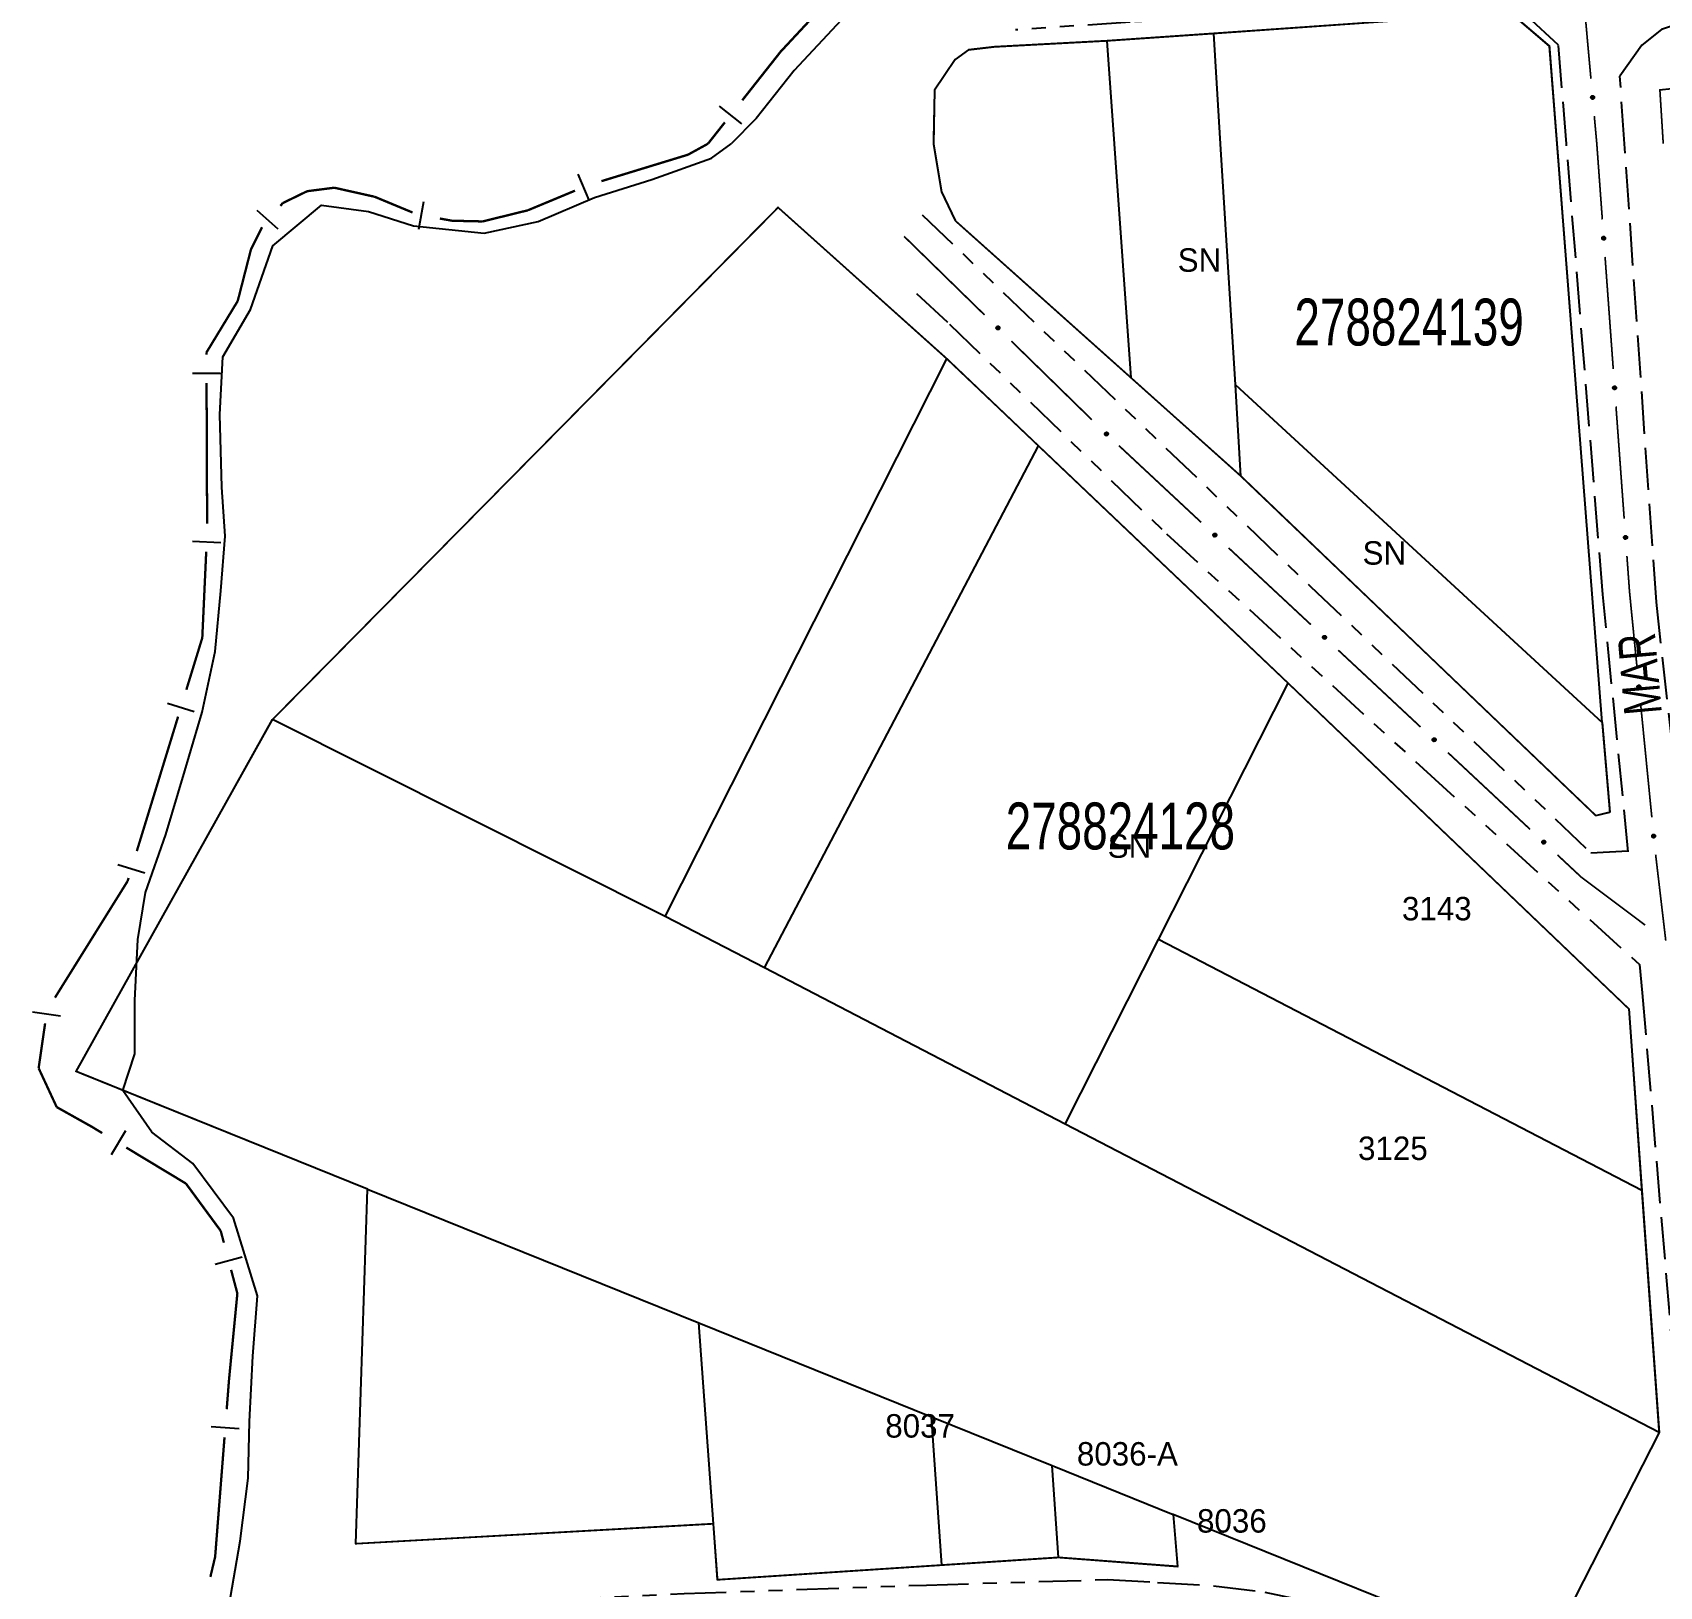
# Model space of a CAD drawing. Extents: x 203555 to 204724, y 4873703 to 4874787.
# Drawn here: x 203554.8 to 203728.5, y 4874298.3 to 4874464 of the extents above; entities that cross this region are included whole.
import ezdxf
from ezdxf.enums import TextEntityAlignment as Align

# ---------------------------------------------------------------- set-up
doc = ezdxf.new("R2010")
doc.units = 0
doc.header["$LTSCALE"] = 1.5
doc.header["$MEASUREMENT"] = 0
doc.linetypes.add('TRACO_11', pattern=[8, 3, -1, 3, -1])
doc.linetypes.add('TRACO_25', pattern=[8, 3, -1, 1, -1, 1, -1])
for name, color, linetype in [('CD_MALHA_LOTES', 7, 'CONTINUOUS'), ('CD_TXT_QUADRA', 7, 'CONTINUOUS'), ('HD-CURSO-PERENE', 170, 'CONTINUOUS'), ('LM-LIM-SETORES-BAIRROS', 250, 'CONTINUOUS'), ('RU-QUADRA', 210, 'CONTINUOUS'), ('SV-EIXO-RUA-N-PAV', 6, 'CONTINUOUS'), ('SV-EIXO-RUA-PAV', 20, 'CONTINUOUS'), ('SV-RUA-NAO-PAV', 7, 'CONTINUOUS'), ('SV-RUA-PAVIM', 7, 'CONTINUOUS'), ('SV-TXT-RUA-PAV', 7, 'CONTINUOUS'), ('Th_NmrPort', 1, 'CONTINUOUS')]:
    doc.layers.add(name, color=color, linetype=linetype)
doc.styles.add('ARIAL', font='ARIAL.SHX')

msp = doc.modelspace()

# ---------------------------------------------------------------- linework, layer by layer
at = {"layer": 'CD_MALHA_LOTES', "linetype": 'Continuous', "flags": 128}
for points in [[(203722.334877, 4874390.399616), (203717.54024, 4874452.132968), (203716.730533, 4874462.558357), (203712.563359, 4874466.114038), (203680.912192, 4874463.887991)], [(203680.912192, 4874463.887991), (203669.530149, 4874463.104942)], [(203683.198931, 4874426.434131), (203681.629865, 4874452.133421), (203680.912192, 4874463.887991)], [(203669.530149, 4874463.104942), (203657.508396, 4874462.461361), (203654.735626, 4874462.135225), (203653.293909, 4874461.10658), (203651.097829, 4874457.846175), (203650.979153, 4874452.133808), (203651.837153, 4874446.997127), (203653.301442, 4874443.933545), (203672.081058, 4874427.152255)], [(203672.081058, 4874427.152255), (203670.308588, 4874452.133564), (203669.530149, 4874463.104942)], [(203580.4705, 4874390.731263), (203634.4, 4874445.34)], [(203634.4, 4874445.34), (203652.408074, 4874429.208576)], [(203622.37195, 4874369.710554), (203652.408074, 4874429.208576)], [(203652.408074, 4874429.208576), (203662.200137, 4874419.900859)], [(203672.081058, 4874427.152255), (203683.79361, 4874416.686028)], [(203683.79361, 4874416.686028), (203683.198931, 4874426.434131)], [(203683.198931, 4874426.434131), (203722.334877, 4874390.399616)], [(203632.948486, 4874364.219357), (203662.200137, 4874419.900859)], [(203662.200137, 4874419.900859), (203688.841521, 4874394.589029)], [(203674.996931, 4874367.254978), (203688.841521, 4874394.589029)], [(203688.841521, 4874394.589029), (203725.19312, 4874359.850662)], [(203559.489405, 4874353.184226), (203580.4705, 4874390.731263)], [(203622.37195, 4874369.710554), (203580.4705, 4874390.731263)], [(203722.334877, 4874390.399616), (203723.153334, 4874380.848939)], [(203721.661414, 4874380.473623), (203723.153334, 4874380.848939)], [(203632.948486, 4874364.219357), (203622.37195, 4874369.710554)], [(203665.029438, 4874347.563356), (203674.996931, 4874367.254978)], [(203726.5588, 4874340.471883), (203674.996931, 4874367.254978)], [(203665.029438, 4874347.563356), (203632.948486, 4874364.219357)], [(203725.19312, 4874359.850662), (203726.5588, 4874340.471883)], [(203590.580836, 4874340.639703), (203559.489405, 4874353.184226)], [(203728.41, 4874314.66), (203665.029438, 4874347.563356)], [(203589.34, 4874302.81), (203590.580836, 4874340.639703)], [(203590.580836, 4874340.639703), (203625.945856, 4874326.370905)], [(203726.5588, 4874340.471883), (203728.41, 4874314.66)], [(203627.511766, 4874304.930523), (203625.945856, 4874326.370905)], [(203625.945856, 4874326.370905), (203650.757672, 4874316.36003)], [(203651.866854, 4874300.52184), (203650.757672, 4874316.36003)], [(203650.757672, 4874316.36003), (203663.66823, 4874311.150981)], [(203728.41, 4874314.66), (203715.880556, 4874290.084765)], [(203664.341547, 4874301.336474), (203663.66823, 4874311.150981)], [(203663.66823, 4874311.150981), (203676.578787, 4874305.941931)], [(203676.578787, 4874305.941931), (203677.031109, 4874300.365656)], [(203715.880556, 4874290.084765), (203676.578787, 4874305.941931)], [(203627.511766, 4874304.930523), (203589.34, 4874302.81)], [(203627.953772, 4874298.958702), (203627.511766, 4874304.930523)], [(203651.866854, 4874300.52184), (203627.953772, 4874298.958702)], [(203664.341547, 4874301.336474), (203651.866854, 4874300.52184)], [(203677.031109, 4874300.365656), (203664.341547, 4874301.336474)]]:
    msp.add_lwpolyline(points, dxfattribs=at)
at = {"layer": 'CD_MALHA_LOTES', "linetype": 'Continuous'}
msp.add_lwpolyline([(203683.79361, 4874416.686028), (203721.661414, 4874380.473623)], dxfattribs=at)
at = {"layer": 'HD-CURSO-PERENE', "linetype": 'Continuous'}
for points in [[(203641.145198, 4874465.317981, 2.282134), (203636.127403, 4874459.955544, 2.282134), (203632.074315, 4874454.831886, 2.282134), (203629.38467, 4874452.13408, 2.282134)], [(203575.794146, 4874296.075239, 2.282134), (203577.014163, 4874303.084283, 2.282134), (203577.865545, 4874309.785462, 2.282134), (203577.987442, 4874315.854613, 2.282134), (203578.35898, 4874322.815203, 2.282134), (203578.866779, 4874329.256482, 2.282134), (203576.282632, 4874337.519838, 2.282134), (203571.93773, 4874343.368745, 2.282134), (203567.592828, 4874346.710977, 2.282134), (203564.494001, 4874351.165011, 2.282134), (203565.754601, 4874355.066558, 2.282134), (203565.754601, 4874360.748352, 2.282134), (203566.071904, 4874367.268865, 2.282134), (203566.885682, 4874372.275269, 2.282134), (203569.060042, 4874378.458788, 2.282134), (203571.107617, 4874385.242177, 2.282134), (203572.936512, 4874391.521078, 2.282134), (203574.340648, 4874397.977605, 2.282134), (203574.945709, 4874404.441256, 2.282134), (203575.386329, 4874410.270206, 2.282134), (203575.049747, 4874415.508404, 2.282134), (203574.829393, 4874423.247259, 2.282134), (203575.146518, 4874429.401508, 2.282134), (203578.100545, 4874434.464095, 2.282134), (203580.487062, 4874441.241038, 2.282134), (203585.688888, 4874445.582681, 2.282134), (203590.690117, 4874444.898186, 2.282134), (203595.483181, 4874443.386053, 2.282134), (203603.033279, 4874442.580421, 2.282134), (203608.795127, 4874443.851458, 2.282134), (203614.796946, 4874446.385513, 2.282134), (203620.917197, 4874448.303709, 2.282134), (203627.294089, 4874450.588418, 2.282134), (203629.38467, 4874452.13408, 2.282134)]]:
    msp.add_polyline3d(points, dxfattribs=at)
at = {"layer": 'LM-LIM-SETORES-BAIRROS', "const_width": 0.25}
for points in [[(203634.669998, 4874461.947825), (203639.03466, 4874466.635796)], [(203630.583605, 4874456.771727), (203634.30147, 4874461.481024)], [(203634.30147, 4874461.481024), (203634.669998, 4874461.947825)], [(203626.926907, 4874452.13991), (203628.724672, 4874454.417079)], [(203624.158099, 4874450.773295), (203624.791482, 4874450.966828)], [(203624.791482, 4874450.966828), (203626.840388, 4874452.092381)], [(203626.840388, 4874452.092381), (203626.926907, 4874452.13991)], [(203615.550935, 4874448.143327), (203624.158099, 4874450.773295)], [(203586.839, 4874447.417749), (203587.049547, 4874447.444741)], [(203587.049547, 4874447.444741), (203590.745574, 4874446.616321)], [(203581.286599, 4874445.50799), (203581.562507, 4874445.813459)], [(203581.562507, 4874445.813459), (203583.89077, 4874446.944329)], [(203583.89077, 4874446.944329), (203584.157729, 4874447.073995)], [(203584.157729, 4874447.073995), (203586.839, 4874447.417749)], [(203590.745574, 4874446.616321), (203591.3502, 4874446.480802)], [(203591.3502, 4874446.480802), (203595.396535, 4874444.803053)], [(203607.700095, 4874445.034893), (203612.731472, 4874447.128876)], [(203598.315464, 4874444.157081), (203599.299647, 4874443.979928)], [(203599.299647, 4874443.979928), (203599.617834, 4874443.922655)], [(203602.880398, 4874443.848506), (203607.165772, 4874444.903368)], [(203607.165772, 4874444.903368), (203607.700095, 4874445.034893)], [(203578.151645, 4874440.845464), (203579.345825, 4874443.233825)], [(203599.617834, 4874443.922655), (203602.293843, 4874443.861833)], [(203602.293843, 4874443.861833), (203602.880398, 4874443.848506)], [(203576.74281, 4874435.358424), (203578.069644, 4874440.526092)], [(203578.069644, 4874440.526092), (203578.151645, 4874440.845464)], [(203576.397438, 4874434.790478), (203576.74281, 4874435.358424)], [(203573.406097, 4874429.871385), (203576.397438, 4874434.790478)], [(203573.40704, 4874429.628608), (203573.406097, 4874429.871385)], [(203573.476942, 4874411.628744), (203573.41869, 4874426.628631)], [(203572.961202, 4874399.433145), (203573.382018, 4874408.630996)], [(203572.728511, 4874398.675547), (203572.961202, 4874399.433145)], [(203571.260481, 4874393.895914), (203572.728511, 4874398.675547)], [(203565.975573, 4874376.689237), (203570.379663, 4874391.028135)], [(203557.240994, 4874361.055536), (203564.649494, 4874372.934682)], [(203564.649494, 4874372.934682), (203564.990165, 4874373.48093)], [(203564.990165, 4874373.48093), (203565.094756, 4874373.821457)], [(203555.499069, 4874353.5348), (203556.190006, 4874358.31378)], [(203555.571219, 4874353.379401), (203555.499069, 4874353.5348)], [(203557.426948, 4874349.382445), (203555.571219, 4874353.379401)], [(203557.944568, 4874349.092578), (203557.426948, 4874349.382445)], [(203561.134407, 4874347.306268), (203557.944568, 4874349.092578)], [(203561.429044, 4874347.128619), (203561.134407, 4874347.306268)], [(203562.285424, 4874346.612273), (203561.429044, 4874347.128619)], [(203571.218696, 4874341.226035), (203564.854563, 4874345.063233)], [(203571.555506, 4874340.767973), (203571.218696, 4874341.226035)], [(203574.926155, 4874336.183891), (203571.555506, 4874340.767973)], [(203575.006054, 4874335.884272), (203574.926155, 4874336.183891)], [(203575.263716, 4874334.918037), (203575.006054, 4874335.884272)], [(203576.705736, 4874329.510464), (203576.036704, 4874332.019332)], [(203576.666873, 4874329.10888), (203576.705736, 4874329.510464)], [(203575.815946, 4874320.315965), (203576.666873, 4874329.10888)], [(203575.568392, 4874317.159652), (203575.802966, 4874320.150467)], [(203575.802966, 4874320.150467), (203575.815946, 4874320.315965)], [(203574.332962, 4874301.407923), (203575.333818, 4874314.168836)], [(203573.824626, 4874299.267562), (203574.286771, 4874301.213435)], [(203574.286771, 4874301.213435), (203574.332962, 4874301.407923)]]:
    msp.add_lwpolyline(points, dxfattribs=at)
at = {"layer": 'LM-LIM-SETORES-BAIRROS'}
for points in [[(203630.52164, 4874454.272495), (203628.166992, 4874456.131428)], [(203614.231062, 4874446.128261), (203613.078352, 4874448.897965)], [(203596.081368, 4874443.035113), (203596.612827, 4874445.987663)], [(203581.059181, 4874443.018355), (203578.832873, 4874445.029214)], [(203574.914795, 4874427.634448), (203571.914818, 4874427.622798)], [(203574.926155, 4874409.561395), (203571.92929, 4874409.698507)], [(203572.107159, 4874391.543652), (203569.239379, 4874392.42447)], [(203566.822251, 4874374.336975), (203563.954472, 4874375.217793)], [(203557.817661, 4874359.088853), (203554.848532, 4874359.518125)], [(203564.772703, 4874346.864149), (203563.223663, 4874344.29501)], [(203577.228394, 4874333.372061), (203574.329689, 4874332.599073)], [(203576.907417, 4874315.048488), (203573.916602, 4874315.283062)]]:
    msp.add_lwpolyline(points, dxfattribs=at)
at = {"layer": 'RU-QUADRA', "linetype": 'Continuous', "const_width": 0.18, "flags": 128}
for points in [[(203721.661414, 4874380.473623), (203683.79361, 4874416.686028), (203672.081058, 4874427.152255), (203653.301442, 4874443.933545), (203651.837153, 4874446.997127), (203650.979153, 4874452.133808), (203651.097829, 4874457.846175), (203653.293909, 4874461.10658), (203654.735626, 4874462.135225), (203657.508396, 4874462.461361), (203669.530149, 4874463.104942), (203680.912192, 4874463.887991), (203712.563359, 4874466.114038), (203716.730533, 4874462.558357), (203717.54024, 4874452.132968), (203722.334877, 4874390.399616), (203723.153334, 4874380.848939)], [(203725.19312, 4874359.850662), (203726.5588, 4874340.471883), (203728.41, 4874314.66), (203727.396079, 4874312.671297), (203722.710442, 4874303.47965), (203720.822647, 4874299.777275), (203716.43, 4874291.16), (203715.880556, 4874290.084765), (203676.578787, 4874305.941931), (203677.031109, 4874300.365656), (203664.341547, 4874301.336474), (203651.866854, 4874300.52184), (203627.95, 4874298.96), (203627.51, 4874304.93), (203589.34, 4874302.81), (203590.580836, 4874340.639703), (203559.489405, 4874353.184226), (203580.47, 4874390.73), (203634.4, 4874445.34), (203652.41, 4874429.21), (203662.2, 4874419.9), (203688.84, 4874394.59)]]:
    msp.add_lwpolyline(points, close=True, dxfattribs=at)
msp.add_lwpolyline([(203728.858483, 4874452.132826), (203728.498996, 4874457.873364), (203745.822989, 4874459.694086)], dxfattribs=at)
at = {"layer": 'SV-EIXO-RUA-N-PAV', "const_width": 0.18}
for points in [[(203647.844634, 4874442.262381), (203656.430719, 4874433.879116)], [(203659.292748, 4874431.084694), (203667.878834, 4874422.701429)], [(203670.769937, 4874419.937484), (203679.548004, 4874411.755459)], [(203682.474026, 4874409.028117), (203691.252093, 4874400.846092)], [(203694.178116, 4874398.11875), (203696.372632, 4874396.073243)], [(203696.372632, 4874396.073243), (203696.988095, 4874395.499571)], [(203696.988095, 4874395.499571), (203702.95105, 4874389.931223)], [(203705.874557, 4874387.201185), (203714.645075, 4874379.011068)], [(203717.568581, 4874376.281029), (203719.761211, 4874374.2335)], [(203719.761211, 4874374.2335), (203720.11443, 4874373.903656)], [(203720.11443, 4874373.903656), (203726.927805, 4874368.793625)]]:
    msp.add_lwpolyline(points, dxfattribs=at)
at = {"layer": 'SV-EIXO-RUA-N-PAV'}
for points in [[(203657.835832, 4874432.661044), (203657.884724, 4874432.662322), (203657.927005, 4874432.653422), (203657.960133, 4874432.635849), (203657.985359, 4874432.612687), (203658.008497, 4874432.586085), (203658.025907, 4874432.554117), (203658.037372, 4874432.514356), (203658.038997, 4874432.46532), (203658.027033, 4874432.422606), (203658.011543, 4874432.389206), (203657.988905, 4874432.361512), (203657.962686, 4874432.339467), (203657.928882, 4874432.322481), (203657.888474, 4874432.311256), (203657.839127, 4874432.310815), (203657.797736, 4874432.319824), (203657.766139, 4874432.337663), (203657.738441, 4874432.360597), (203657.715145, 4874432.388039), (203657.698235, 4874432.419518), (203657.687007, 4874432.460222), (203657.687217, 4874432.508934), (203657.695731, 4874432.550319), (203657.713122, 4874432.582158), (203657.736315, 4874432.608918), (203657.762714, 4874432.63245), (203657.79412, 4874432.651289), (203657.835832, 4874432.661044)], [(203669.410503, 4874421.355096), (203669.459352, 4874421.357506), (203669.501828, 4874421.349588), (203669.535355, 4874421.332788), (203669.56111, 4874421.310217), (203669.584858, 4874421.284158), (203669.603005, 4874421.252602), (203669.615388, 4874421.213118), (203669.618149, 4874421.164133), (203669.607179, 4874421.121153), (203669.592466, 4874421.087403), (203669.570477, 4874421.059191), (203669.544775, 4874421.036545), (203669.511374, 4874421.018779), (203669.471238, 4874421.006621), (203669.421914, 4874421.005037), (203669.380325, 4874421.013084), (203669.348323, 4874421.030186), (203669.320101, 4874421.052472), (203669.296175, 4874421.079367), (203669.27854, 4874421.110445), (203669.266372, 4874421.150878), (203669.265453, 4874421.199582), (203669.273006, 4874421.241153), (203669.289654, 4874421.273387), (203669.31222, 4874421.300677), (203669.338068, 4874421.324815), (203669.369029, 4874421.344377), (203669.410503, 4874421.355096)], [(203680.980969, 4874410.570279), (203681.029818, 4874410.572689), (203681.072294, 4874410.564771), (203681.105821, 4874410.547971), (203681.131576, 4874410.5254), (203681.155324, 4874410.499341), (203681.173471, 4874410.467785), (203681.185854, 4874410.428301), (203681.188615, 4874410.379316), (203681.177645, 4874410.336336), (203681.162932, 4874410.302586), (203681.140943, 4874410.274374), (203681.115241, 4874410.251728), (203681.08184, 4874410.233963), (203681.041703, 4874410.221804), (203680.99238, 4874410.22022), (203680.950791, 4874410.228267), (203680.918789, 4874410.245369), (203680.890567, 4874410.267655), (203680.866641, 4874410.29455), (203680.849006, 4874410.325628), (203680.836838, 4874410.366061), (203680.835919, 4874410.414765), (203680.843472, 4874410.456336), (203680.860119, 4874410.48857), (203680.882686, 4874410.515861), (203680.908533, 4874410.539998), (203680.939494, 4874410.55956), (203680.980969, 4874410.570279)], [(203692.685058, 4874399.660912), (203692.733907, 4874399.663322), (203692.776383, 4874399.655404), (203692.80991, 4874399.638604), (203692.835665, 4874399.616033), (203692.859413, 4874399.589974), (203692.87756, 4874399.558418), (203692.889943, 4874399.518934), (203692.892705, 4874399.469948), (203692.881734, 4874399.426969), (203692.867022, 4874399.393218), (203692.845032, 4874399.365007), (203692.81933, 4874399.342361), (203692.785929, 4874399.324595), (203692.745793, 4874399.312437), (203692.696469, 4874399.310852), (203692.65488, 4874399.3189), (203692.622878, 4874399.336002), (203692.594656, 4874399.358288), (203692.57073, 4874399.385183), (203692.553096, 4874399.416261), (203692.540927, 4874399.456694), (203692.540008, 4874399.505397), (203692.547561, 4874399.546969), (203692.564209, 4874399.579203), (203692.586775, 4874399.606493), (203692.612623, 4874399.63063), (203692.643584, 4874399.650192), (203692.685058, 4874399.660912)], [(203704.382922, 4874388.744723), (203704.431773, 4874388.747088), (203704.474242, 4874388.739131), (203704.507753, 4874388.7223), (203704.533487, 4874388.699705), (203704.557212, 4874388.673624), (203704.575329, 4874388.642052), (203704.587676, 4874388.602556), (203704.590392, 4874388.553568), (203704.579382, 4874388.510598), (203704.564638, 4874388.476862), (203704.542623, 4874388.448671), (203704.5169, 4874388.426048), (203704.483482, 4874388.408313), (203704.443335, 4874388.396192), (203704.39401, 4874388.394653), (203704.352428, 4874388.402739), (203704.320442, 4874388.41987), (203704.292241, 4874388.442183), (203704.26834, 4874388.469099), (203704.250734, 4874388.500194), (203704.238602, 4874388.540638), (203704.237728, 4874388.589342), (203704.24532, 4874388.630907), (203704.261997, 4874388.663125), (203704.284589, 4874388.690395), (203704.310459, 4874388.714508), (203704.341437, 4874388.734042), (203704.382922, 4874388.744723)], [(203716.076946, 4874377.824567), (203716.125797, 4874377.826932), (203716.168266, 4874377.818976), (203716.201777, 4874377.802144), (203716.227512, 4874377.779549), (203716.251236, 4874377.753468), (203716.269354, 4874377.721896), (203716.2817, 4874377.6824), (203716.284416, 4874377.633413), (203716.273406, 4874377.590443), (203716.258663, 4874377.556706), (203716.236647, 4874377.528515), (203716.210925, 4874377.505893), (203716.177507, 4874377.488158), (203716.13736, 4874377.476037), (203716.088034, 4874377.474498), (203716.046453, 4874377.482584), (203716.014467, 4874377.499715), (203715.986265, 4874377.522027), (203715.962364, 4874377.548944), (203715.944758, 4874377.580039), (203715.932627, 4874377.620483), (203715.931753, 4874377.669187), (203715.939344, 4874377.710752), (203715.956022, 4874377.74297), (203715.978613, 4874377.77024), (203716.004483, 4874377.794353), (203716.035462, 4874377.813886), (203716.076946, 4874377.824567)]]:
    msp.add_lwpolyline(points, close=True, dxfattribs=at)
for points in [[(203657.687007, 4874432.460222), (203657.888474, 4874432.311256)], [(203657.687217, 4874432.508934), (203657.928882, 4874432.322481)], [(203657.690928, 4874432.48299), (203657.906142, 4874432.318629)], [(203657.692327, 4874432.527393), (203657.941667, 4874432.333528)], [(203657.695731, 4874432.550319), (203657.962686, 4874432.339467)], [(203657.698223, 4874432.437725), (203657.857926, 4874432.316123)], [(203657.698235, 4874432.419518), (203657.839127, 4874432.310815)], [(203657.706372, 4874432.563264), (203657.973286, 4874432.352239)], [(203657.710239, 4874432.401201), (203657.813499, 4874432.319452)], [(203657.713122, 4874432.582158), (203657.988905, 4874432.361512)], [(203657.715145, 4874432.388039), (203657.797736, 4874432.319824)], [(203657.726275, 4874432.593415), (203657.99714, 4874432.374718)], [(203657.736315, 4874432.608918), (203658.011543, 4874432.389206)], [(203657.75299, 4874432.618822), (203658.016974, 4874432.410657)], [(203657.762714, 4874432.63245), (203658.027033, 4874432.422606)], [(203657.781703, 4874432.638464), (203658.030043, 4874432.447481)], [(203657.79412, 4874432.651289), (203658.038997, 4874432.46532)], [(203657.814322, 4874432.654293), (203658.034348, 4874432.490954)], [(203657.835832, 4874432.661044), (203658.037372, 4874432.514356)], [(203657.862492, 4874432.660658), (203658.026054, 4874432.539102)], [(203657.884724, 4874432.662322), (203658.025907, 4874432.554117)], [(203657.908848, 4874432.657352), (203658.010179, 4874432.575579)], [(203657.927005, 4874432.653422), (203658.008497, 4874432.586085)], [(203669.265453, 4874421.199582), (203669.511374, 4874421.018779)], [(203669.266372, 4874421.150878), (203669.471238, 4874421.006621)], [(203669.269764, 4874421.173731), (203669.48873, 4874421.014402)], [(203669.270134, 4874421.218155), (203669.5239, 4874421.03012)], [(203669.273006, 4874421.241153), (203669.544775, 4874421.036545)], [(203669.278107, 4874421.128648), (203669.440584, 4874421.010779)], [(203669.27854, 4874421.110445), (203669.421914, 4874421.005037)], [(203669.283344, 4874421.254341), (203669.555076, 4874421.049559)], [(203669.289654, 4874421.273387), (203669.570477, 4874421.059191)], [(203669.290966, 4874421.092412), (203669.396092, 4874421.013077)], [(203669.296175, 4874421.079367), (203669.380325, 4874421.013084)], [(203669.302543, 4874421.284945), (203669.578404, 4874421.072584)], [(203669.31222, 4874421.300677), (203669.592466, 4874421.087403)], [(203669.328661, 4874421.310965), (203669.5974, 4874421.108974)], [(203669.338068, 4874421.324815), (203669.607179, 4874421.121153)], [(203669.356912, 4874421.331267), (203669.609612, 4874421.146091)], [(203669.369029, 4874421.344377), (203669.618149, 4874421.164133)], [(203669.389155, 4874421.347847), (203669.612908, 4874421.189652)], [(203669.410503, 4874421.355096), (203669.615388, 4874421.213118)], [(203669.437165, 4874421.355327), (203669.603499, 4874421.237594)], [(203669.459352, 4874421.357506), (203669.603005, 4874421.252602)], [(203669.483585, 4874421.353097), (203669.586783, 4874421.273694)], [(203669.501828, 4874421.349588), (203669.584858, 4874421.284158)], [(203680.835919, 4874410.414765), (203681.08184, 4874410.233963)], [(203680.836838, 4874410.366061), (203681.041703, 4874410.221804)], [(203680.84023, 4874410.388914), (203681.059196, 4874410.229585)], [(203680.8406, 4874410.433338), (203681.094365, 4874410.245303)], [(203680.843472, 4874410.456336), (203681.115241, 4874410.251728)], [(203680.848573, 4874410.343831), (203681.01105, 4874410.225962)], [(203680.849006, 4874410.325628), (203680.99238, 4874410.22022)], [(203680.85381, 4874410.469524), (203681.125542, 4874410.264742)], [(203680.860119, 4874410.48857), (203681.140943, 4874410.274374)], [(203680.861432, 4874410.307595), (203680.966558, 4874410.22826)], [(203680.866641, 4874410.29455), (203680.950791, 4874410.228267)], [(203680.873009, 4874410.500128), (203681.14887, 4874410.287768)], [(203680.882686, 4874410.515861), (203681.162932, 4874410.302586)], [(203680.899127, 4874410.526148), (203681.167865, 4874410.324157)], [(203680.908533, 4874410.539998), (203681.177645, 4874410.336336)], [(203680.927378, 4874410.54645), (203681.180077, 4874410.361274)], [(203680.939494, 4874410.55956), (203681.188615, 4874410.379316)], [(203680.95962, 4874410.563031), (203681.183374, 4874410.404835)], [(203680.980969, 4874410.570279), (203681.185854, 4874410.428301)], [(203681.007631, 4874410.570511), (203681.173965, 4874410.452777)], [(203681.029818, 4874410.572689), (203681.173471, 4874410.467785)], [(203681.054051, 4874410.56828), (203681.157249, 4874410.488877)], [(203681.072294, 4874410.564771), (203681.155324, 4874410.499341)], [(203692.540008, 4874399.505397), (203692.785929, 4874399.324595)], [(203692.540927, 4874399.456694), (203692.745793, 4874399.312437)], [(203692.544319, 4874399.479547), (203692.763285, 4874399.320218)], [(203692.544689, 4874399.523971), (203692.798455, 4874399.335936)], [(203692.547561, 4874399.546969), (203692.81933, 4874399.342361)], [(203692.552662, 4874399.434463), (203692.715139, 4874399.316595)], [(203692.553096, 4874399.416261), (203692.696469, 4874399.310852)], [(203692.557899, 4874399.560157), (203692.829632, 4874399.355375)], [(203692.564209, 4874399.579203), (203692.845032, 4874399.365007)], [(203692.565521, 4874399.398228), (203692.670648, 4874399.318893)], [(203692.57073, 4874399.385183), (203692.65488, 4874399.3189)], [(203692.577098, 4874399.590761), (203692.852959, 4874399.3784)], [(203692.586775, 4874399.606493), (203692.867022, 4874399.393218)], [(203692.603217, 4874399.616781), (203692.871955, 4874399.41479)], [(203692.612623, 4874399.63063), (203692.881734, 4874399.426969)], [(203692.631467, 4874399.637083), (203692.884167, 4874399.451906)], [(203692.643584, 4874399.650192), (203692.892705, 4874399.469948)], [(203692.66371, 4874399.653663), (203692.887463, 4874399.495468)], [(203692.685058, 4874399.660912), (203692.889943, 4874399.518934)], [(203692.71172, 4874399.661143), (203692.878054, 4874399.54341)], [(203692.733907, 4874399.663322), (203692.87756, 4874399.558418)], [(203692.75814, 4874399.658913), (203692.861338, 4874399.57951)], [(203692.776383, 4874399.655404), (203692.859413, 4874399.589974)], [(203704.237728, 4874388.589342), (203704.483482, 4874388.408313)], [(203704.238602, 4874388.540638), (203704.443335, 4874388.396192)], [(203704.242016, 4874388.563488), (203704.460835, 4874388.403957)], [(203704.242426, 4874388.607911), (203704.496019, 4874388.419642)], [(203704.24532, 4874388.630907), (203704.5169, 4874388.426048)], [(203704.25567, 4874388.644085), (203704.527213, 4874388.439053)], [(203704.261997, 4874388.663125), (203704.542623, 4874388.448671)], [(203704.274897, 4874388.674672), (203704.550562, 4874388.462057)], [(203704.284589, 4874388.690395), (203704.564638, 4874388.476862)], [(203704.30104, 4874388.700667), (203704.569591, 4874388.498429)], [(203704.310459, 4874388.714508), (203704.579382, 4874388.510598)], [(203704.329309, 4874388.720943), (203704.581837, 4874388.535534)], [(203704.341437, 4874388.734042), (203704.590392, 4874388.553568)], [(203704.361567, 4874388.737494), (203704.585174, 4874388.579092)], [(203704.382922, 4874388.744723), (203704.587676, 4874388.602556)], [(203704.409584, 4874388.74493), (203704.57581, 4874388.627043)], [(203704.431773, 4874388.747088), (203704.575329, 4874388.642052)], [(203704.456002, 4874388.742656), (203704.559127, 4874388.663159)], [(203704.474242, 4874388.739131), (203704.557212, 4874388.673624)], [(203704.250317, 4874388.518397), (203704.412686, 4874388.400378)], [(203704.250734, 4874388.500194), (203704.39401, 4874388.394653)], [(203704.263142, 4874388.482149), (203704.368196, 4874388.402717)], [(203704.26834, 4874388.469099), (203704.352428, 4874388.402739)], [(203715.931753, 4874377.669187), (203716.177507, 4874377.488158)], [(203715.932627, 4874377.620483), (203716.13736, 4874377.476037)], [(203715.93604, 4874377.643332), (203716.154859, 4874377.483801)], [(203715.936451, 4874377.687756), (203716.190043, 4874377.499487)], [(203715.939344, 4874377.710752), (203716.210925, 4874377.505893)], [(203715.944341, 4874377.598241), (203716.10671, 4874377.480223)], [(203715.944758, 4874377.580039), (203716.088034, 4874377.474498)], [(203715.949694, 4874377.72393), (203716.221238, 4874377.518897)], [(203715.956022, 4874377.74297), (203716.236647, 4874377.528515)], [(203715.957167, 4874377.561994), (203716.06222, 4874377.482562)], [(203715.962364, 4874377.548944), (203716.046453, 4874377.482584)], [(203715.968922, 4874377.754516), (203716.244586, 4874377.541901)], [(203715.978613, 4874377.77024), (203716.258663, 4874377.556706)], [(203715.995064, 4874377.780512), (203716.263616, 4874377.578273)], [(203716.004483, 4874377.794353), (203716.273406, 4874377.590443)], [(203716.023333, 4874377.800788), (203716.275862, 4874377.615379)], [(203716.035462, 4874377.813886), (203716.284416, 4874377.633413)], [(203716.055591, 4874377.817339), (203716.279199, 4874377.658937)], [(203716.076946, 4874377.824567), (203716.2817, 4874377.6824)], [(203716.103608, 4874377.824774), (203716.269834, 4874377.706888)], [(203716.125797, 4874377.826932), (203716.269354, 4874377.721896)], [(203716.150027, 4874377.822501), (203716.253151, 4874377.743003)], [(203716.168266, 4874377.818976), (203716.251236, 4874377.753468)]]:
    msp.add_lwpolyline(points, dxfattribs=at)
at = {"layer": 'SV-EIXO-RUA-PAV', "const_width": 0.18}
for points in [[(203720.349936, 4874467.816218), (203721.141391, 4874459.063124)], [(203721.501602, 4874455.079376), (203721.681707, 4874453.087502)], [(203721.681707, 4874453.087502), (203721.76851, 4874452.127507)], [(203721.775261, 4874452.035137), (203721.76851, 4874452.127507)], [(203722.358366, 4874444.056416), (203721.775261, 4874452.035137)], [(203723.524576, 4874428.098974), (203722.649918, 4874440.067055)], [(203724.690786, 4874412.141532), (203723.816128, 4874424.109613)], [(203725.262126, 4874404.323789), (203724.982338, 4874408.152171)], [(203725.278026, 4874404.163167), (203725.262126, 4874404.323789)], [(203726.066108, 4874396.202078), (203725.278026, 4874404.163167)], [(203727.642272, 4874380.279902), (203726.460149, 4874392.221534)], [(203729.126899, 4874367.144304), (203728.047223, 4874376.300541)]]:
    msp.add_lwpolyline(points, dxfattribs=at)
at = {"layer": 'SV-EIXO-RUA-PAV'}
for points in [[(203721.418191, 4874457.22426), (203721.456188, 4874457.193467), (203721.482548, 4874457.159231), (203721.496315, 4874457.124349), (203721.500444, 4874457.090353), (203721.50075, 4874457.055097), (203721.493216, 4874457.019484), (203721.476099, 4874456.98181), (203721.445477, 4874456.943476), (203721.408631, 4874456.918778), (203721.375156, 4874456.903451), (203721.339954, 4874456.897105), (203721.3057, 4874456.897382), (203721.268966, 4874456.906431), (203721.230956, 4874456.92415), (203721.193155, 4874456.955874), (203721.167543, 4874456.989615), (203721.155113, 4874457.023704), (203721.148957, 4874457.059134), (203721.149076, 4874457.095131), (203721.156672, 4874457.130047), (203721.174582, 4874457.168285), (203721.206389, 4874457.205179), (203721.239749, 4874457.231109), (203721.273655, 4874457.244014), (203721.308672, 4874457.249289), (203721.344029, 4874457.250026), (203721.380144, 4874457.243944), (203721.418191, 4874457.22426)], [(203722.404827, 4874441.910414), (203722.367365, 4874441.941857), (203722.341599, 4874441.976541), (203722.328434, 4874442.011655), (203722.324892, 4874442.045717), (203722.325193, 4874442.080973), (203722.333339, 4874442.116451), (203722.351102, 4874442.153825), (203722.38238, 4874442.191625), (203722.419645, 4874442.215686), (203722.45338, 4874442.230434), (203722.488686, 4874442.236172), (203722.52293, 4874442.235306), (203722.559503, 4874442.225626), (203722.597202, 4874442.207255), (203722.634451, 4874442.174884), (203722.659478, 4874442.140707), (203722.67132, 4874442.106409), (203722.676864, 4874442.070879), (203722.676126, 4874442.034889), (203722.667929, 4874442.000109), (203722.649364, 4874441.962185), (203722.616926, 4874441.925844), (203722.583124, 4874441.900493), (203722.549001, 4874441.888173), (203722.513898, 4874441.883502), (203722.478534, 4874441.883374), (203722.442529, 4874441.890078), (203722.404827, 4874441.910414)], [(203723.571037, 4874425.952972), (203723.533575, 4874425.984415), (203723.507809, 4874426.019099), (203723.494644, 4874426.054213), (203723.491102, 4874426.088275), (203723.491403, 4874426.123531), (203723.499549, 4874426.159009), (203723.517312, 4874426.196383), (203723.54859, 4874426.234184), (203723.585855, 4874426.258244), (203723.61959, 4874426.272992), (203723.654896, 4874426.27873), (203723.68914, 4874426.277864), (203723.725713, 4874426.268184), (203723.763412, 4874426.249813), (203723.800661, 4874426.217442), (203723.825688, 4874426.183265), (203723.83753, 4874426.148967), (203723.843074, 4874426.113437), (203723.842336, 4874426.077447), (203723.834139, 4874426.042667), (203723.815574, 4874426.004743), (203723.783136, 4874425.968402), (203723.749334, 4874425.943051), (203723.715211, 4874425.930731), (203723.680108, 4874425.92606), (203723.644744, 4874425.925932), (203723.608739, 4874425.932636), (203723.571037, 4874425.952972)], [(203724.737247, 4874409.99553), (203724.699785, 4874410.026973), (203724.674019, 4874410.061657), (203724.660854, 4874410.096771), (203724.657312, 4874410.130833), (203724.657613, 4874410.166089), (203724.665759, 4874410.201567), (203724.683522, 4874410.238941), (203724.7148, 4874410.276742), (203724.752066, 4874410.300802), (203724.7858, 4874410.31555), (203724.821106, 4874410.321288), (203724.85535, 4874410.320422), (203724.891923, 4874410.310742), (203724.929622, 4874410.292371), (203724.966871, 4874410.26), (203724.991899, 4874410.225823), (203725.00374, 4874410.191525), (203725.009284, 4874410.155995), (203725.008546, 4874410.120005), (203725.000349, 4874410.085225), (203724.981784, 4874410.047301), (203724.949346, 4874410.01096), (203724.915544, 4874409.985609), (203724.881421, 4874409.973289), (203724.846319, 4874409.968618), (203724.810954, 4874409.96849), (203724.774949, 4874409.975194), (203724.737247, 4874409.99553)], [(203726.167738, 4874394.05798), (203726.12948, 4874394.08845), (203726.10283, 4874394.12246), (203726.088767, 4874394.157224), (203726.08435, 4874394.191184), (203726.083744, 4874394.226436), (203726.090975, 4874394.262111), (203726.107771, 4874394.29993), (203726.138067, 4874394.338522), (203726.174701, 4874394.363533), (203726.208046, 4874394.379143), (203726.243192, 4874394.385788), (203726.277447, 4874394.385803), (203726.314257, 4874394.377066), (203726.352416, 4874394.359671), (203726.390485, 4874394.328268), (203726.416383, 4874394.294746), (203726.429103, 4874394.260764), (203726.435559, 4874394.225388), (203726.435746, 4874394.189391), (203726.428446, 4874394.154412), (203726.410862, 4874394.116023), (203726.37937, 4874394.07886), (203726.346231, 4874394.052648), (203726.312436, 4874394.039455), (203726.277465, 4874394.033883), (203726.242115, 4874394.032845), (203726.205951, 4874394.038621), (203726.167738, 4874394.05798)], [(203727.743901, 4874378.135804), (203727.705644, 4874378.166273), (203727.678994, 4874378.200283), (203727.664931, 4874378.235047), (203727.660514, 4874378.269007), (203727.659908, 4874378.304259), (203727.667139, 4874378.339935), (203727.683935, 4874378.377753), (203727.714231, 4874378.416346), (203727.750865, 4874378.441356), (203727.784209, 4874378.456967), (203727.819356, 4874378.463611), (203727.853611, 4874378.463626), (203727.890421, 4874378.45489), (203727.92858, 4874378.437494), (203727.966649, 4874378.406091), (203727.992547, 4874378.37257), (203728.005266, 4874378.338587), (203728.011723, 4874378.303211), (203728.011909, 4874378.267215), (203728.00461, 4874378.232235), (203727.987026, 4874378.193846), (203727.955534, 4874378.156683), (203727.922395, 4874378.130471), (203727.8886, 4874378.117278), (203727.853629, 4874378.111706), (203727.818279, 4874378.110669), (203727.782114, 4874378.116444), (203727.743901, 4874378.135804)]]:
    msp.add_lwpolyline(points, close=True, dxfattribs=at)
for points in [[(203721.149076, 4874457.095131), (203721.167543, 4874456.989615)], [(203721.153898, 4874457.108324), (203721.179284, 4874456.979091)], [(203721.156672, 4874457.130047), (203721.193155, 4874456.955874)], [(203721.168493, 4874457.143896), (203721.210895, 4874456.947697)], [(203721.174582, 4874457.168285), (203721.230956, 4874456.92415)], [(203721.192355, 4874457.183046), (203721.249177, 4874456.918276)], [(203721.206389, 4874457.205179), (203721.268966, 4874456.906431)], [(203721.222267, 4874457.215892), (203721.285862, 4874456.906522)], [(203721.239749, 4874457.231109), (203721.3057, 4874456.897382)], [(203721.256248, 4874457.234036), (203721.322056, 4874456.900204)], [(203721.273655, 4874457.244014), (203721.339954, 4874456.897105)], [(203721.290967, 4874457.244026), (203721.354794, 4874456.901794)], [(203721.308672, 4874457.249289), (203721.375156, 4874456.903451)], [(203721.327783, 4874457.245984), (203721.393222, 4874456.916229)], [(203721.344029, 4874457.250026), (203721.408631, 4874456.918778)], [(203721.362372, 4874457.242261), (203721.42708, 4874456.935732)], [(203721.380144, 4874457.243944), (203721.445477, 4874456.943476)], [(203721.397452, 4874457.233103), (203721.458597, 4874456.965984)], [(203721.418191, 4874457.22426), (203721.476099, 4874456.98181)], [(203721.438207, 4874457.206646), (203721.483572, 4874457.007974)], [(203721.456188, 4874457.193467), (203721.493216, 4874457.019484)], [(203721.471299, 4874457.174016), (203721.495203, 4874457.046019)], [(203721.482548, 4874457.159231), (203721.50075, 4874457.055097)], [(203722.341599, 4874441.976541), (203722.325193, 4874442.080973)], [(203722.352592, 4874441.961565), (203722.330895, 4874442.089955)], [(203722.367365, 4874441.941857), (203722.333339, 4874442.116451)], [(203722.385117, 4874441.92837), (203722.34318, 4874442.127793)], [(203722.404827, 4874441.910414), (203722.351102, 4874442.153825)], [(203722.42541, 4874441.901215), (203722.368874, 4874442.169348)], [(203722.442529, 4874441.890078), (203722.38238, 4874442.191625)], [(203722.460328, 4874441.891454), (203722.400907, 4874442.199052)], [(203722.478534, 4874441.883374), (203722.419645, 4874442.215686)], [(203722.494847, 4874441.887136), (203722.435097, 4874442.217968)], [(203722.513898, 4874441.883502), (203722.45338, 4874442.230434)], [(203722.531691, 4874441.88846), (203722.473767, 4874442.23174)], [(203722.549001, 4874441.888173), (203722.488686, 4874442.236172)], [(203722.566577, 4874441.89785), (203722.506528, 4874442.232766)], [(203722.583124, 4874441.900493), (203722.52293, 4874442.235306)], [(203722.600866, 4874441.915406), (203722.542608, 4874442.225826)], [(203722.616926, 4874441.925844), (203722.559503, 4874442.225626)], [(203722.631339, 4874441.947733), (203722.579085, 4874442.213442)], [(203722.649364, 4874441.962185), (203722.597202, 4874442.207255)], [(203722.655872, 4874441.986466), (203722.616855, 4874442.183366)], [(203722.667929, 4874442.000109), (203722.634451, 4874442.174884)], [(203722.671077, 4874442.021781), (203722.64792, 4874442.151432)], [(203722.676126, 4874442.034889), (203722.659478, 4874442.140707)], [(203723.507809, 4874426.019099), (203723.491403, 4874426.123531)], [(203723.518802, 4874426.004123), (203723.497105, 4874426.132513)], [(203723.533575, 4874425.984415), (203723.499549, 4874426.159009)], [(203723.551327, 4874425.970928), (203723.50939, 4874426.170351)], [(203723.571037, 4874425.952972), (203723.517312, 4874426.196383)], [(203723.59162, 4874425.943773), (203723.535084, 4874426.211906)], [(203723.608739, 4874425.932636), (203723.54859, 4874426.234184)], [(203723.626538, 4874425.934012), (203723.567117, 4874426.24161)], [(203723.644744, 4874425.925932), (203723.585855, 4874426.258244)], [(203723.661057, 4874425.929694), (203723.601307, 4874426.260526)], [(203723.680108, 4874425.92606), (203723.61959, 4874426.272992)], [(203723.697901, 4874425.931018), (203723.639977, 4874426.274298)], [(203723.715211, 4874425.930731), (203723.654896, 4874426.27873)], [(203723.732787, 4874425.940408), (203723.672738, 4874426.275324)], [(203723.749334, 4874425.943051), (203723.68914, 4874426.277864)], [(203723.767076, 4874425.957964), (203723.708818, 4874426.268384)], [(203723.783136, 4874425.968402), (203723.725713, 4874426.268184)], [(203723.797549, 4874425.990291), (203723.745295, 4874426.256)], [(203723.815574, 4874426.004743), (203723.763412, 4874426.249813)], [(203723.822082, 4874426.029024), (203723.783065, 4874426.225924)], [(203723.834139, 4874426.042667), (203723.800661, 4874426.217442)], [(203723.837287, 4874426.064339), (203723.81413, 4874426.19399)], [(203723.842336, 4874426.077447), (203723.825688, 4874426.183265)], [(203724.674019, 4874410.061657), (203724.657613, 4874410.166089)], [(203724.685012, 4874410.046681), (203724.663315, 4874410.175071)], [(203724.699785, 4874410.026973), (203724.665759, 4874410.201567)], [(203724.717537, 4874410.013486), (203724.6756, 4874410.212909)], [(203724.737247, 4874409.99553), (203724.683522, 4874410.238941)], [(203724.75783, 4874409.986331), (203724.701294, 4874410.254464)], [(203724.774949, 4874409.975194), (203724.7148, 4874410.276742)], [(203724.792748, 4874409.97657), (203724.733327, 4874410.284168)], [(203724.810954, 4874409.96849), (203724.752066, 4874410.300802)], [(203724.827267, 4874409.972252), (203724.767517, 4874410.303084)], [(203724.846319, 4874409.968618), (203724.7858, 4874410.31555)], [(203724.864111, 4874409.973576), (203724.806187, 4874410.316856)], [(203724.881421, 4874409.973289), (203724.821106, 4874410.321288)], [(203724.898997, 4874409.982966), (203724.838948, 4874410.317882)], [(203724.915544, 4874409.985609), (203724.85535, 4874410.320422)], [(203724.933286, 4874410.000522), (203724.875028, 4874410.310942)], [(203724.949346, 4874410.01096), (203724.891923, 4874410.310742)], [(203724.963759, 4874410.032849), (203724.911505, 4874410.298558)], [(203724.981784, 4874410.047301), (203724.929622, 4874410.292371)], [(203724.988292, 4874410.071582), (203724.949275, 4874410.268482)], [(203725.000349, 4874410.085225), (203724.966871, 4874410.26)], [(203725.003497, 4874410.106897), (203724.98034, 4874410.236548)], [(203725.008546, 4874410.120005), (203724.991899, 4874410.225823)], [(203726.10283, 4874394.12246), (203726.083744, 4874394.226436)], [(203726.114204, 4874394.107772), (203726.089214, 4874394.235561)], [(203726.12948, 4874394.08845), (203726.090975, 4874394.262111)], [(203726.147573, 4874394.075424), (203726.100521, 4874394.273703)], [(203726.167738, 4874394.05798), (203726.107771, 4874394.29993)], [(203726.188551, 4874394.049314), (203726.125138, 4874394.315904)], [(203726.205951, 4874394.038621), (203726.138067, 4874394.338522)], [(203726.223708, 4874394.040454), (203726.156397, 4874394.346422)], [(203726.242115, 4874394.032845), (203726.174701, 4874394.363533)], [(203726.258327, 4874394.037025), (203726.190089, 4874394.366212)], [(203726.277465, 4874394.033883), (203726.208046, 4874394.379143)], [(203726.295124, 4874394.039296), (203726.228392, 4874394.380973)], [(203726.312436, 4874394.039455), (203726.243192, 4874394.385788)], [(203726.329757, 4874394.049581), (203726.261116, 4874394.382841)], [(203726.346231, 4874394.052648), (203726.277447, 4874394.385803)], [(203726.363584, 4874394.068012), (203726.297362, 4874394.376831)], [(203726.37937, 4874394.07886), (203726.314257, 4874394.377066)], [(203726.393216, 4874394.101112), (203726.334146, 4874394.365389)], [(203726.410862, 4874394.116023), (203726.352416, 4874394.359671)], [(203726.416744, 4874394.140463), (203726.372677, 4874394.336295)], [(203726.428446, 4874394.154412), (203726.390485, 4874394.328268)], [(203726.431036, 4874394.176158), (203726.404553, 4874394.305171)], [(203726.435746, 4874394.189391), (203726.416383, 4874394.294746)], [(203727.678994, 4874378.200283), (203727.659908, 4874378.304259)], [(203727.690368, 4874378.185595), (203727.665377, 4874378.313385)], [(203727.705644, 4874378.166273), (203727.667139, 4874378.339935)], [(203727.723736, 4874378.153248), (203727.676685, 4874378.351526)], [(203727.743901, 4874378.135804), (203727.683935, 4874378.377753)], [(203727.764714, 4874378.127138), (203727.701302, 4874378.393728)], [(203727.782114, 4874378.116444), (203727.714231, 4874378.416346)], [(203727.799871, 4874378.118277), (203727.732561, 4874378.424246)], [(203727.818279, 4874378.110669), (203727.750865, 4874378.441356)], [(203727.834491, 4874378.114848), (203727.766253, 4874378.444035)], [(203727.853629, 4874378.111706), (203727.784209, 4874378.456967)], [(203727.871288, 4874378.11712), (203727.804556, 4874378.458797)], [(203727.8886, 4874378.117278), (203727.819356, 4874378.463611)], [(203727.905921, 4874378.127404), (203727.83728, 4874378.460665)], [(203727.922395, 4874378.130471), (203727.853611, 4874378.463626)], [(203727.939747, 4874378.145836), (203727.873526, 4874378.454655)], [(203727.955534, 4874378.156683), (203727.890421, 4874378.45489)], [(203727.969379, 4874378.178935), (203727.910309, 4874378.443213)], [(203727.987026, 4874378.193846), (203727.92858, 4874378.437494)], [(203727.992908, 4874378.218287), (203727.94884, 4874378.414118)], [(203728.00461, 4874378.232235), (203727.966649, 4874378.406091)], [(203728.0072, 4874378.253981), (203727.980717, 4874378.382994)], [(203728.011909, 4874378.267215), (203727.992547, 4874378.37257)]]:
    msp.add_lwpolyline(points, dxfattribs=at)
at = {"layer": 'SV-RUA-NAO-PAV', "linetype": 'TRACO_25'}
for points in [[(203717.684561, 4874462.651128, 7.959), (203712.909736, 4874467.061602, 7.959), (203671.960713, 4874465.106583, 7.959), (203659.72648, 4874464.27027, 7.935765)], [(203649.768397, 4874444.557824, 7.819595), (203691.225076, 4874404.902336, 8.005467), (203721.11623, 4874376.519774, 7.633722), (203725.110853, 4874376.717895, 7.548531)], [(203649.186075, 4874436.156039, 7.718914), (203652.694417, 4874432.898791, 7.718914), (203675.839834, 4874410.539754, 7.68019), (203703.222235, 4874385.50707, 7.641467), (203726.311316, 4874364.59099, 7.409126)], [(203586.969607, 4874295.773899, 6.564953), (203624.384162, 4874297.484498, 6.975422), (203650.240978, 4874298.405677, 7.254232), (203669.569184, 4874298.990808, 7.254232), (203674.875756, 4874298.688046, 7.238742), (203680.859367, 4874298.323967, 7.176785), (203686.328941, 4874297.646712, 7.107082), (203691.846707, 4874296.49219, 7.091593), (203696.249683, 4874295.294277, 7.052869), (203711.119004, 4874289.698966, 6.805039), (203722.94275, 4874285.832842, 6.665635), (203733.494535, 4874284.4857, 6.502996)]]:
    msp.add_polyline3d(points, dxfattribs=at)
at = {"layer": 'SV-RUA-PAVIM', "linetype": 'TRACO_11'}
for points in [[(203862.363601, 4874452.131142, 8.183596), (203829.430497, 4874455.431671, 8.183596), (203789.780736, 4874459.334474, 8.183596), (203739.336333, 4874465.008874, 8.253298), (203734.71473, 4874465.242093, 8.253298), (203731.582991, 4874465.269356, 8.253298), (203728.684266, 4874464.307188, 8.253298), (203726.564592, 4874462.652009, 8.261043), (203724.230477, 4874459.345786, 8.261043)], [(203718.5318, 4874452.132956, 8.090659), (203717.684561, 4874462.651128, 8.090659)], [(203724.730691, 4874452.132878, 8.051936), (203724.230477, 4874459.345786, 8.051936)], [(203725.122474, 4874376.600503, 7.308444), (203722.4035, 4874404.06719, 7.873808), (203718.5318, 4874452.132956, 8.090659)], [(203756.211911, 4874341.514636, 7.711169), (203743.995592, 4874354.818379, 7.68019), (203735.516631, 4874362.544742, 7.672446), (203733.33163, 4874365.016497, 7.687935), (203731.924426, 4874369.039771, 7.625978), (203728.120854, 4874403.247969, 7.780871), (203724.730691, 4874452.132878, 8.051936)], [(203726.311316, 4874364.59099, 7.308444), (203726.611404, 4874361.559548, 7.308444), (203729.878479, 4874322.969426, 6.952188), (203733.494535, 4874284.4857, 5.821462), (203733.393748, 4874280.285882, 5.821462), (203735.248861, 4874257.760481, 5.821462), (203735.725324, 4874246.635547, 5.434227), (203735.928253, 4874241.924337, 5.434227)]]:
    msp.add_polyline3d(points, dxfattribs=at)

# ---------------------------------------------------------------- texts
at = {"layer": 'CD_TXT_QUADRA', "style": 'ARIAL', "width": 0.7}
for s, p in [('278824139', (203689.507732, 4874430.615881)), ('278824128', (203658.695148, 4874376.868295))]:
    msp.add_text(s, height=5, dxfattribs=at).set_placement(p)
at = {"layer": 'SV-TXT-RUA-PAV', "style": 'ARIAL', "width": 0.7}
msp.add_text('MAR', height=4, rotation=95, dxfattribs=at).set_placement((203728.71362, 4874391.41283))
at = {"layer": 'Th_NmrPort', "color": 1}
for s, p in [('SN', (203677.04668, 4874439.73345)), ('SN', (203696.775988, 4874408.490439)), ('SN', (203669.578155, 4874377.224275)), ('3143', (203700.975844, 4874370.549771)), ('3125', (203696.289804, 4874344.989554)), ('8037', (203645.840885, 4874315.380478)), ('8036-A', (203666.289059, 4874312.398453)), ('8036', (203679.107891, 4874305.247681))]:
    msp.add_text(s, height=2.5, dxfattribs=at).set_placement(p, align=Align.MIDDLE_LEFT)

doc.saveas('drawing.dxf')
